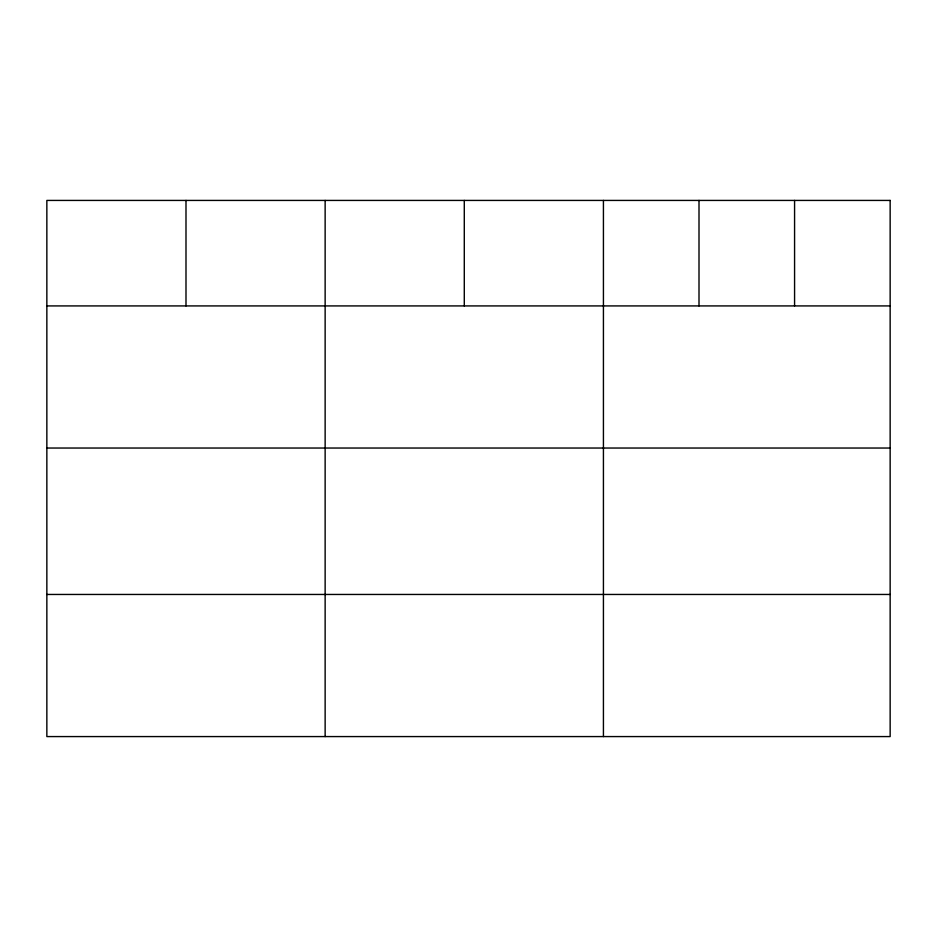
<?xml version="1.0" encoding="UTF-8"?>
<svg xmlns="http://www.w3.org/2000/svg" width="937" height="937" viewBox="0 0 937 937"><rect width="100%" height="100%" fill="white"/><g stroke="black" fill="none" stroke-linecap="round" stroke-linejoin="round"><path stroke-width="1.41" d="M46.85 305.919L890.15 305.919M46.85 448.038L890.15 448.038M46.85 594.456L890.15 594.456M794.576 200.424L794.576 305.919M699.002 200.424L699.002 305.919M603.428 200.424L603.428 736.576M464.283 200.424L464.283 305.919M325.139 200.424L325.139 736.576M185.994 200.424L185.994 305.919M890.15 200.424L46.85 200.424L46.85 736.576L890.15 736.576L890.15 200.424"/></g></svg>
